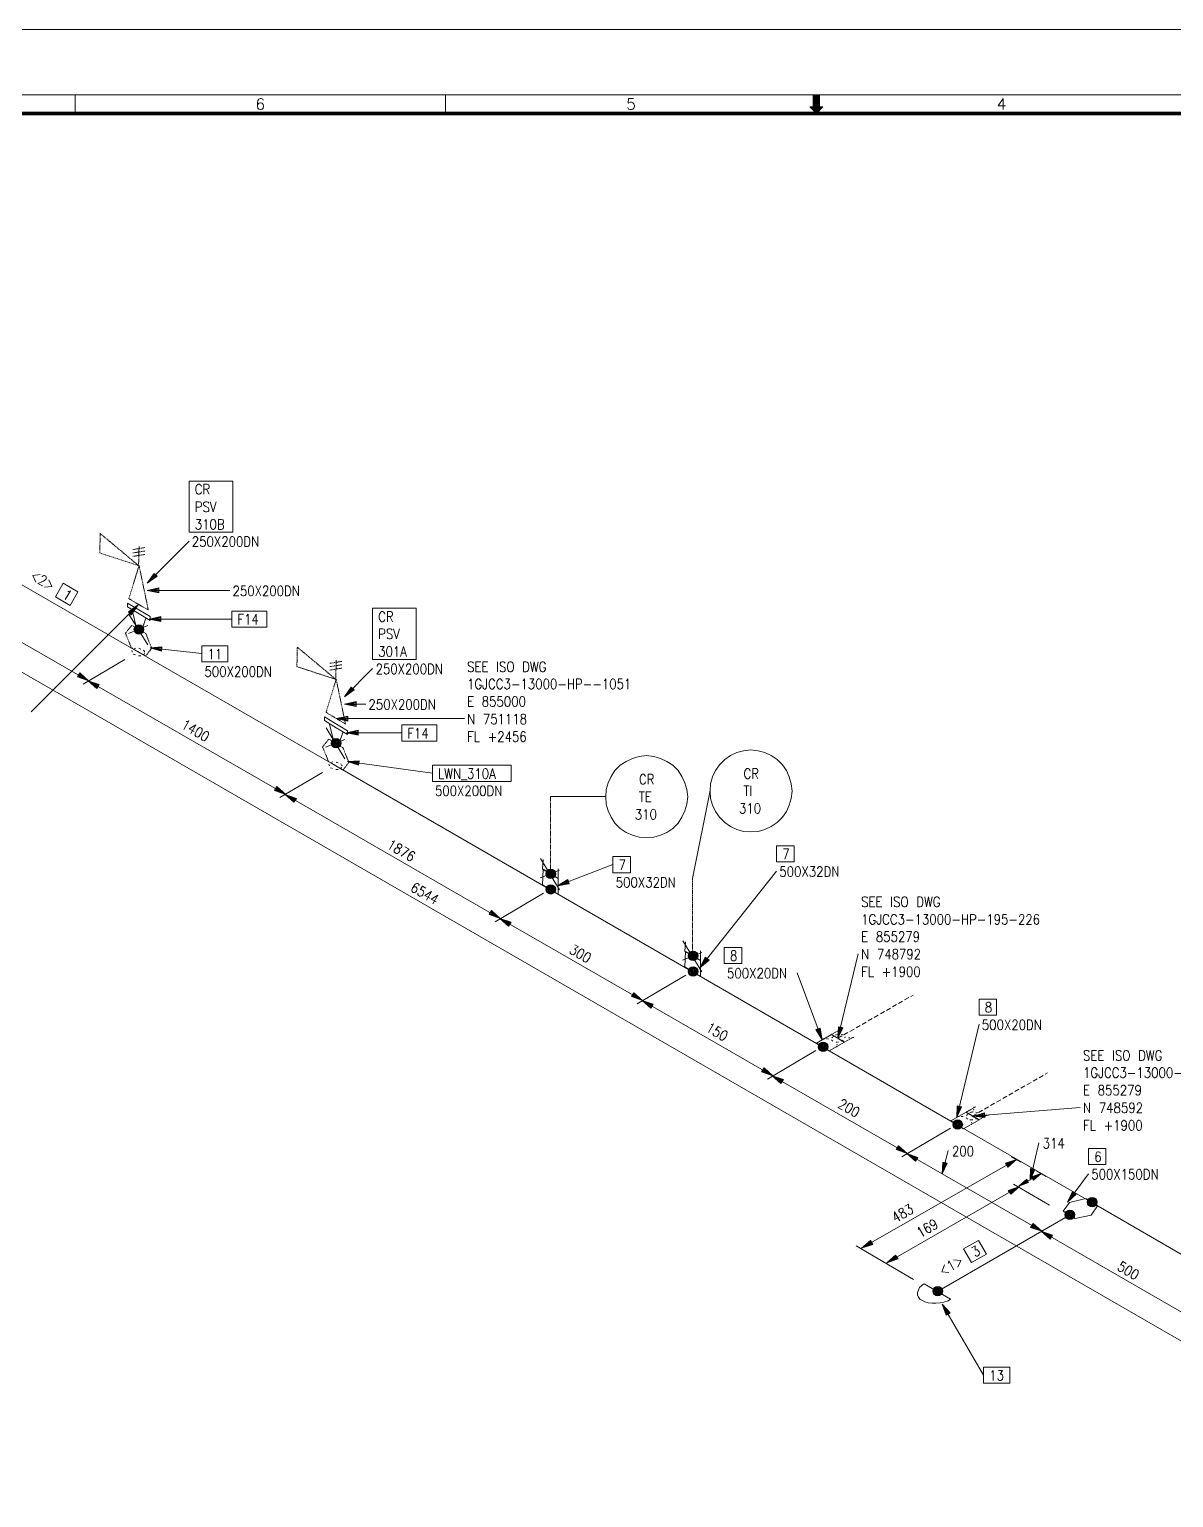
# Model space of a CAD drawing. Extents: x 0 to 841, y 0 to 594.
# Drawn here: x 209.8 to 516.2, y 201.1 to 594 of the extents above; entities that cross this region are included whole.
import ezdxf
from ezdxf.enums import TextEntityAlignment as Align

# ---------------------------------------------------------------- set-up
doc = ezdxf.new("R2010")
doc.units = 0
doc.header["$MEASUREMENT"] = 0
doc.linetypes.add('HIDDEN', pattern=[0.375, 0.25, -0.125])
for name, color, linetype, lineweight in [('3', 7, 'Continuous', 5), ('4', 7, 'Continuous', 5), ('T-TEXT1', 7, 'Continuous', 5)]:
    doc.layers.add(name, color=color, linetype=linetype, lineweight=lineweight)
doc.styles.add('ROMANS', font='ROMANS')
doc.styles.add('TXT', font='txt.shx')

msp = doc.modelspace()

# ---------------------------------------------------------------- linework, layer by layer
at = {"layer": '4', "color": 2, "linetype": 'HIDDEN', "lineweight": 0}
for p, q in [((235.54, 432.45), (237.24, 434.54)), ((237.1, 428.55), (235.54, 432.45)), ((237.24, 434.54), (241, 432.32)), ((241, 432.32), (242.56, 428.43)), ((239.05, 427.39), (237.1, 428.55)), ((238.28, 428.43), (237.62, 428.16)), ((239.7, 428.16), (239.05, 428.43)), ((242.56, 428.43), (241, 426.34)), ((237.24, 427.77), (237.36, 427.39)), ((237.62, 426.86), (238.28, 426.6)), ((241, 426.34), (239.05, 427.39)), ((239.05, 426.34), (239.7, 426.34)), ((240.74, 427.39), (240.35, 427.9)), ((240.35, 426.6), (240.61, 426.99)), ((288.32, 402.04), (290.01, 404.11)), ((289.89, 398.14), (288.32, 402.04)), ((290.01, 404.11), (293.79, 401.77)), ((293.79, 401.77), (295.34, 397.88)), ((291.84, 396.96), (289.89, 398.14)), ((290.01, 397.35), (290.14, 396.96)), ((291.05, 398), (290.4, 397.74)), ((292.49, 397.74), (291.84, 398)), ((293.79, 395.79), (291.84, 396.96)), ((293.52, 396.96), (293.14, 397.49)), ((295.34, 397.88), (293.79, 395.79)), ((290.4, 396.44), (291.05, 396.19)), ((291.84, 395.93), (292.49, 395.93)), ((293.14, 396.19), (293.39, 396.57))]:
    msp.add_line(p, q, dxfattribs=at)
at = {"layer": 'CONT', "color": 2, "linetype": 'HIDDEN', "lineweight": 0, "ltscale": 5}
for p, q in [((426.25, 324.04), (446.4, 335.6)), ((462.26, 303.24), (482.41, 314.8))]:
    msp.add_line(p, q, dxfattribs=at)
at = {"layer": 'DIM', "color": 2, "linetype": 'Continuous', "lineweight": 0}
for p, q in [((165.6, 446.36), (558.2, 219.9)), ((182.38, 444.54), (225.66, 419.71)), ((241.39, 443.89), (263.49, 443.89)), ((241.91, 436.23), (264.01, 436.23)), ((224.24, 418.8), (235.41, 425.44)), ((225.54, 419.71), (278.44, 389.29)), ((294.18, 413.48), (299.89, 413.48)), ((291.96, 409.57), (326.29, 409.57)), ((294.69, 405.8), (309.51, 405.8)), ((276.89, 388.51), (288.32, 395.14)), ((278.31, 389.29), (335.9, 356.14)), ((349.29, 388.77), (364.11, 388.77)), ((334.48, 355.24), (347.48, 362.9)), ((335.77, 356.14), (373.99, 334.18)), ((372.56, 333.26), (385.56, 340.94)), ((373.86, 334.18), (408.84, 314.02)), ((407.4, 313.11), (420.4, 320.79)), ((408.7, 314.02), (444.84, 293.23)), ((443.41, 292.31), (456.41, 299.99)), ((432.62, 267.88), (474.09, 291.66)), ((444.71, 293.23), (480.85, 272.43)), ((474.74, 284.51), (480.73, 287.89)), ((439.39, 263.98), (474.88, 284.39)), ((473.31, 285.04), (482.94, 279.44)), ((480.73, 272.43), (522.45, 248.38)), ((431.19, 268.52), (446.54, 259.55)), ((454.2, 252.93), (465.25, 233.94))]:
    msp.add_line(p, q, dxfattribs=at)
at = {"layer": 'DIM', "color": 2, "linetype": 'HIDDEN', "lineweight": 0}
for p, q in [((426.64, 326.5), (426.64, 326.24)), ((422.23, 323.9), (422.74, 323.9)), ((423.26, 323.9), (423.79, 323.9)), ((426.39, 322.99), (425.6, 322.99)), ((429.5, 324.16), (428.99, 324.16)), ((425.99, 321.69), (425.99, 321.95)), ((458.24, 303.1), (458.75, 303.1)), ((459.27, 303.1), (459.79, 303.1)), ((462.65, 305.7), (462.65, 305.44)), ((465.51, 303.36), (464.99, 303.36)), ((462.39, 302.19), (461.61, 302.19)), ((462, 300.89), (462, 301.15))]:
    msp.add_line(p, q, dxfattribs=at)
at = {"layer": 'G1', "color": 2, "linetype": 'HIDDEN', "lineweight": 0}
for p, q in [((228.79, 459.1), (228.65, 453.9)), ((239.05, 450.52), (228.79, 459.1)), ((228.65, 453.9), (239.05, 450.52)), ((236.45, 441.69), (239.19, 450.52)), ((239.19, 450.52), (241.65, 438.69)), ((239.05, 440.12), (236.45, 441.69)), ((241.65, 438.69), (239.05, 440.12)), ((281.56, 428.69), (281.44, 423.49)), ((291.84, 420.1), (281.56, 428.69)), ((281.44, 423.49), (291.84, 420.1)), ((289.24, 411.26), (291.96, 420.1)), ((291.96, 420.1), (294.44, 408.14)), ((291.84, 409.7), (289.24, 411.26)), ((294.44, 408.14), (291.84, 409.7)), ((427.16, 326.5), (424.56, 325.07)), ((424.56, 325.07), (427.94, 322.99)), ((424.95, 323.25), (424.56, 323.64)), ((424.69, 324.16), (425.09, 324.55)), ((425.6, 324.94), (426.51, 325.2)), ((425.99, 322.21), (426.12, 322.48)), ((426.64, 325.85), (426.51, 325.59)), ((427.16, 325.07), (427.69, 324.94)), ((427.69, 323.51), (427.16, 323.25)), ((427.94, 322.99), (430.54, 324.43)), ((428.2, 324.43), (428.07, 324.04)), ((430.54, 324.29), (429.89, 324.16)), ((463.18, 305.7), (460.57, 304.27)), ((460.57, 304.27), (463.95, 302.19)), ((460.96, 302.45), (460.57, 302.84)), ((460.7, 303.36), (461.09, 303.75)), ((461.61, 304.14), (462.52, 304.4)), ((462.65, 305.05), (462.52, 304.79)), ((463.18, 304.27), (463.69, 304.14)), ((463.69, 302.71), (463.18, 302.45)), ((463.95, 302.19), (466.55, 303.62)), ((464.21, 303.62), (464.09, 303.24)), ((466.55, 303.49), (465.9, 303.36)), ((462, 301.41), (462.14, 301.68))]:
    msp.add_line(p, q, dxfattribs=at)
at = {"layer": 'G1', "color": 2, "linetype": 'Continuous', "lineweight": 0}
for p, q in [((241.39, 445.84), (252.57, 457.02)), ((238.93, 439.99), (210.32, 411.39)), ((242.18, 428.55), (255.95, 426.99)), ((294.18, 415.43), (301.71, 422.96)), ((294.95, 398.14), (317.7, 395.01)), ((387.39, 366.8), (392.06, 390.34)), ((351.24, 364.85), (366.06, 370.57)), ((389.34, 342.89), (409.87, 368.75)), ((426.25, 324.04), (431.71, 346.65)), ((422.09, 323.64), (415.34, 341.59)), ((458.1, 302.84), (464.09, 327.8)), ((462.52, 303.24), (491.12, 305.57)), ((477.74, 286.07), (480.07, 296.09)), ((454.2, 287.76), (455.76, 294)), ((472.66, 292.31), (475.26, 290.89)), ((479.42, 288.54), (482.02, 287.11)), ((487.74, 280.23), (493.34, 287.76)), ((479.42, 271.64), (482.02, 273.07))]:
    msp.add_line(p, q, dxfattribs=at)
at = {"layer": 'PIPE', "color": 1, "linetype": 'Continuous', "lineweight": 0}
for p, q in [((239.05, 427.39), (195.89, 452.21)), ((291.84, 396.96), (239.05, 427.39)), ((349.29, 363.81), (291.84, 396.96)), ((387.39, 341.84), (349.29, 363.81)), ((422.23, 321.69), (387.39, 341.84)), ((458.24, 300.89), (422.23, 321.69)), ((494.24, 280.09), (458.24, 300.89)), ((535.84, 256.04), (494.24, 280.09)), ((488.26, 276.71), (452.9, 256.3))]:
    msp.add_line(p, q, dxfattribs=at)
at = {"layer": 'PL16', "color": 7, "linetype": 'Continuous', "lineweight": 0}
msp.add_lwpolyline([(448.74, 257.86), (448.09, 257.34), (447.84, 256.69), (447.57, 256.04), (447.57, 255.39), (447.84, 254.74), (448.23, 254.22), (448.74, 253.96), (449.52, 253.57), (450.44, 253.31), (451.48, 253.19), (452.51, 253.19), (453.69, 253.31), (454.59, 253.44), (455.76, 253.84), (456.41, 254.22)], dxfattribs=at)
at = {"layer": 'PL3', "color": 2, "linetype": 'Continuous', "lineweight": 0}
for points in [[(243.86, 447.79), (241.39, 445.84), (243.34, 448.31)], [(243.86, 447.93), (241.39, 445.84), (243.47, 448.31)], [(243.74, 447.93), (241.39, 445.84), (243.47, 448.19)], [(244.51, 443.37), (241.39, 443.89), (244.51, 444.41)], [(244.51, 443.64), (241.39, 443.89), (244.51, 444.29)], [(244.51, 443.76), (241.39, 443.89), (244.51, 444.02)], [(236.45, 438.04), (238.93, 439.99), (236.97, 437.52)], [(236.59, 438.04), (238.93, 439.99), (236.97, 437.65)], [(236.59, 437.91), (238.93, 439.99), (236.84, 437.65)], [(245.04, 435.7), (241.91, 436.23), (245.04, 436.74)], [(245.04, 435.96), (241.91, 436.23), (245.04, 436.61)], [(245.04, 436.09), (241.91, 436.23), (245.04, 436.35)], [(245.16, 427.77), (242.18, 428.55), (245.29, 428.69)], [(245.16, 427.9), (242.18, 428.55), (245.29, 428.55)], [(245.16, 428.04), (242.18, 428.55), (245.29, 428.43)], [(223.19, 421.66), (225.66, 419.71), (222.8, 420.89)], [(223.19, 421.54), (225.66, 419.71), (222.8, 421.01)], [(223.06, 421.4), (225.66, 419.71), (222.94, 421.14)], [(228, 417.76), (225.54, 419.71), (228.39, 418.54)], [(228, 417.89), (225.54, 419.71), (228.39, 418.41)], [(228.14, 418.02), (225.54, 419.71), (228.26, 418.29)], [(296.64, 417.38), (294.18, 415.43), (296.12, 417.89)], [(296.64, 417.5), (294.18, 415.43), (296.25, 417.89)], [(296.51, 417.5), (294.18, 415.43), (296.25, 417.76)], [(297.29, 412.95), (294.18, 413.48), (297.29, 413.99)], [(297.29, 413.21), (294.18, 413.48), (297.29, 413.86)], [(297.29, 413.34), (294.18, 413.48), (297.29, 413.6)], [(295.09, 409.05), (291.96, 409.57), (295.09, 410.09)], [(295.09, 409.31), (291.96, 409.57), (295.09, 409.96)], [(295.09, 409.44), (291.96, 409.57), (295.09, 409.7)], [(297.81, 405.29), (294.69, 405.8), (297.81, 406.32)], [(297.81, 405.54), (294.69, 405.8), (297.81, 406.19)], [(297.81, 405.68), (294.69, 405.8), (297.81, 405.94)], [(297.94, 397.23), (294.95, 398.14), (298.07, 398.14)], [(297.94, 397.35), (294.95, 398.14), (298.07, 398)], [(297.94, 397.49), (294.95, 398.14), (298.07, 397.88)], [(275.98, 391.24), (278.44, 389.29), (275.59, 390.46)], [(275.98, 391.11), (278.44, 389.29), (275.59, 390.59)], [(275.84, 390.99), (278.44, 389.29), (275.71, 390.73)], [(280.79, 387.34), (278.31, 389.29), (281.18, 388.12)], [(280.79, 387.48), (278.31, 389.29), (281.18, 387.99)], [(280.91, 387.6), (278.31, 389.29), (281.04, 387.86)], [(354.36, 365.5), (351.24, 364.85), (353.98, 366.41)], [(354.24, 365.64), (351.24, 364.85), (354.1, 366.29)], [(354.24, 365.76), (351.24, 364.85), (354.1, 366.15)], [(333.44, 358.09), (335.9, 356.14), (333.04, 357.31)], [(333.44, 357.96), (335.9, 356.14), (333.04, 357.44)], [(333.3, 357.84), (335.9, 356.14), (333.18, 357.58)], [(338.24, 354.19), (335.77, 356.14), (338.64, 354.98)], [(338.24, 354.32), (335.77, 356.14), (338.64, 354.84)], [(338.38, 354.45), (335.77, 356.14), (338.5, 354.71)], [(391.68, 345.09), (389.34, 342.89), (390.89, 345.61)], [(391.54, 345.23), (389.34, 342.89), (391.02, 345.61)], [(391.41, 345.23), (389.34, 342.89), (391.15, 345.49)], [(371.53, 336.12), (373.99, 334.18), (371.14, 335.34)], [(371.53, 335.99), (373.99, 334.18), (371.14, 335.48)], [(371.39, 335.86), (373.99, 334.18), (371.26, 335.6)], [(376.34, 332.23), (373.86, 334.18), (376.73, 333)], [(376.34, 332.35), (373.86, 334.18), (376.73, 332.88)], [(376.46, 332.49), (373.86, 334.18), (376.59, 332.74)], [(421.44, 326.76), (422.09, 323.64), (420.54, 326.38)], [(421.31, 326.64), (422.09, 323.64), (420.66, 326.5)], [(421.19, 326.64), (422.09, 323.64), (420.79, 326.5)], [(427.43, 326.89), (426.25, 324.04), (426.51, 327.15)], [(427.29, 327.02), (426.25, 324.04), (426.64, 327.15)], [(427.16, 327.02), (426.25, 324.04), (426.77, 327.02)], [(406.36, 315.98), (408.84, 314.02), (405.98, 315.19)], [(406.36, 315.84), (408.84, 314.02), (405.98, 315.32)], [(406.24, 315.71), (408.84, 314.02), (406.1, 315.45)], [(411.17, 312.08), (408.7, 314.02), (411.56, 312.85)], [(411.17, 312.2), (408.7, 314.02), (411.56, 312.73)], [(411.3, 312.34), (408.7, 314.02), (411.44, 312.59)], [(459.27, 305.7), (458.1, 302.84), (458.36, 305.96)], [(459.14, 305.84), (458.1, 302.84), (458.49, 305.96)], [(459.01, 305.84), (458.1, 302.84), (458.62, 305.84)], [(465.64, 302.98), (462.52, 303.24), (465.51, 304.01)], [(465.64, 303.24), (462.52, 303.24), (465.51, 303.89)], [(465.64, 303.36), (462.52, 303.24), (465.51, 303.62)], [(442.38, 295.18), (444.84, 293.23), (441.99, 294.39)], [(442.38, 295.04), (444.84, 293.23), (441.99, 294.53)], [(442.24, 294.91), (444.84, 293.23), (442.11, 294.65)], [(447.19, 291.27), (444.71, 293.23), (447.57, 292.05)], [(447.19, 291.4), (444.71, 293.23), (447.57, 291.93)], [(447.31, 291.54), (444.71, 293.23), (447.44, 291.79)], [(455.37, 290.62), (454.2, 287.76), (454.46, 290.89)], [(455.24, 290.75), (454.2, 287.76), (454.59, 290.89)], [(455.11, 290.75), (454.2, 287.76), (454.73, 290.75)], [(471.24, 290.49), (474.09, 291.66), (471.62, 289.71)], [(471.24, 290.36), (474.09, 291.66), (471.62, 289.84)], [(471.36, 290.24), (474.09, 291.66), (471.49, 289.98)], [(478.9, 288.94), (477.74, 286.07), (477.99, 289.19)], [(478.77, 289.06), (477.74, 286.07), (478.12, 289.19)], [(478.64, 289.06), (477.74, 286.07), (478.25, 289.06)], [(478.25, 286.85), (480.73, 287.89), (478.64, 286.2)], [(478.25, 286.73), (480.73, 287.89), (478.51, 286.34)], [(478.39, 286.59), (480.73, 287.89), (478.51, 286.46)], [(472.01, 283.21), (474.88, 284.39), (472.4, 282.44)], [(472.01, 283.09), (474.88, 284.39), (472.4, 282.56)], [(472.14, 282.95), (474.88, 284.39), (472.27, 282.69)], [(477.34, 285.55), (474.74, 284.51), (476.95, 286.2)], [(477.21, 285.69), (474.74, 284.51), (476.95, 286.07)], [(477.21, 285.81), (474.74, 284.51), (477.09, 285.94)], [(489.95, 282.44), (487.74, 280.23), (489.18, 282.95)], [(489.82, 282.56), (487.74, 280.23), (489.3, 282.95)], [(489.69, 282.56), (487.74, 280.23), (489.44, 282.82)], [(478.39, 274.38), (480.85, 272.43), (477.99, 273.59)], [(478.39, 274.24), (480.85, 272.43), (477.99, 273.73)], [(478.25, 274.11), (480.85, 272.43), (478.12, 273.85)], [(483.19, 270.48), (480.73, 272.43), (483.59, 271.25)], [(483.19, 270.6), (480.73, 272.43), (483.59, 271.12)], [(483.32, 270.74), (480.73, 272.43), (483.45, 270.99)], [(435.49, 269.04), (432.62, 267.88), (435.09, 269.82)], [(435.49, 269.18), (432.62, 267.88), (435.09, 269.69)], [(435.35, 269.3), (432.62, 267.88), (435.23, 269.56)], [(442.24, 265.14), (439.39, 263.98), (441.85, 265.93)], [(442.24, 265.28), (439.39, 263.98), (441.85, 265.79)], [(442.11, 265.4), (439.39, 263.98), (441.99, 265.66)], [(455.37, 250.06), (454.2, 252.93), (456.15, 250.45)], [(455.5, 250.06), (454.2, 252.93), (456.02, 250.45)], [(455.64, 250.19), (454.2, 252.93), (455.89, 250.32)]]:
    msp.add_lwpolyline(points, dxfattribs=at)
at = {"layer": 'PL37', "color": 7, "linetype": 'Continuous', "lineweight": 0}
for points in [[(402.99, 401.25), (404.94, 400.99), (406.75, 400.48), (408.44, 399.69), (410, 398.65), (411.44, 397.23), (412.48, 395.66), (413.25, 393.98), (413.77, 392.15), (414.04, 390.2), (413.77, 388.25), (413.25, 386.44), (412.48, 384.74), (411.44, 383.19), (410, 381.75), (408.44, 380.71), (406.75, 379.94), (404.94, 379.41), (402.99, 379.29), (401.04, 379.41), (399.21, 379.94), (397.52, 380.71), (395.96, 381.75), (394.54, 383.19), (393.49, 384.74), (392.71, 386.44), (392.19, 388.25), (392.06, 390.2), (392.19, 392.15), (392.71, 393.98), (393.49, 395.66), (394.54, 397.23), (395.96, 398.65), (397.52, 399.69), (399.21, 400.48), (401.04, 400.99), (402.99, 401.25)], [(375.04, 399.69), (376.99, 399.44), (378.8, 398.91), (380.49, 398.14), (382.05, 397.09), (383.49, 395.66), (384.52, 394.1), (385.3, 392.41), (385.82, 390.59), (386.09, 388.64), (385.82, 386.69), (385.3, 384.88), (384.52, 383.19), (383.49, 381.62), (382.05, 380.19), (380.49, 379.15), (378.8, 378.38), (376.99, 377.85), (375.04, 377.73), (373.09, 377.85), (371.26, 378.38), (369.57, 379.15), (368.01, 380.19), (366.59, 381.62), (365.54, 383.19), (364.76, 384.88), (364.24, 386.69), (364.11, 388.64), (364.24, 390.59), (364.76, 392.41), (365.54, 394.1), (366.59, 395.66), (368.01, 397.09), (369.57, 398.14), (371.26, 398.91), (373.09, 399.44), (375.04, 399.69)]]:
    msp.add_lwpolyline(points, dxfattribs=at)
at = {"layer": 'PL4', "color": 7, "linetype": 'Continuous', "lineweight": 0}
msp.add_lwpolyline([(18.61, 576.49), (822.39, 576.49), (822.39, 17.51), (18.61, 17.51)], close=True, dxfattribs=at)
for points in [[(243.99, 447.66), (241.39, 445.84), (243.21, 448.44), (243.99, 447.66)], [(244.51, 443.24), (241.39, 443.89), (244.51, 444.54), (244.51, 443.24)], [(236.32, 438.18), (238.93, 439.99), (237.1, 437.39), (236.32, 438.18)], [(237.36, 438.56), (238.54, 433.75), (239.84, 432.98), (241, 436.49)], [(245.04, 435.57), (241.91, 436.23), (245.04, 436.88), (245.04, 435.57)], [(245.16, 427.64), (242.18, 428.55), (245.29, 428.81), (245.16, 427.64)], [(223.32, 421.79), (225.66, 419.71), (222.68, 420.75), (223.32, 421.79)], [(227.88, 417.64), (225.54, 419.71), (228.53, 418.67), (227.88, 417.64)], [(296.77, 417.24), (294.18, 415.43), (295.99, 418.02), (296.77, 417.24)], [(297.29, 412.82), (294.18, 413.48), (297.29, 414.12), (297.29, 412.82)], [(295.09, 408.92), (291.96, 409.57), (295.09, 410.23), (295.09, 408.92)], [(290.14, 408.14), (291.31, 403.34), (292.61, 402.55), (293.79, 406.06)], [(297.81, 405.15), (294.69, 405.8), (297.81, 406.45), (297.81, 405.15)], [(297.94, 397.09), (294.95, 398.14), (298.07, 398.26), (297.94, 397.09)], [(276.1, 391.38), (278.44, 389.29), (275.45, 390.34), (276.1, 391.38)], [(280.65, 387.21), (278.31, 389.29), (281.3, 388.25), (280.65, 387.21)], [(347.34, 371.88), (347.21, 369.27), (351.38, 366.8), (351.38, 369.4)], [(354.36, 365.38), (351.24, 364.85), (353.98, 366.54), (354.36, 365.38)], [(333.56, 358.23), (335.9, 356.14), (332.91, 357.19), (333.56, 358.23)], [(338.11, 354.06), (335.77, 356.14), (338.76, 355.1), (338.11, 354.06)], [(385.44, 349.9), (385.3, 347.3), (389.46, 344.84), (389.46, 347.44)], [(391.8, 344.96), (389.34, 342.89), (390.76, 345.74), (391.8, 344.96)], [(371.65, 336.25), (373.99, 334.18), (371, 335.21), (371.65, 336.25)], [(376.2, 332.09), (373.86, 334.18), (376.85, 333.14), (376.2, 332.09)], [(421.57, 326.76), (422.09, 323.64), (420.4, 326.38), (421.57, 326.76)], [(427.55, 326.89), (426.25, 324.04), (426.39, 327.15), (427.55, 326.89)], [(406.49, 316.1), (408.84, 314.02), (405.84, 315.06), (406.49, 316.1)], [(411.04, 311.94), (408.7, 314.02), (411.69, 312.99), (411.04, 311.94)], [(459.4, 305.7), (458.1, 302.84), (458.24, 305.96), (459.4, 305.7)], [(465.64, 302.84), (462.52, 303.24), (465.51, 304.14), (465.64, 302.84)], [(442.5, 295.3), (444.84, 293.23), (441.85, 294.26), (442.5, 295.3)], [(447.05, 291.14), (444.71, 293.23), (447.7, 292.19), (447.05, 291.14)], [(455.5, 290.62), (454.2, 287.76), (454.34, 290.89), (455.5, 290.62)], [(471.1, 290.62), (474.09, 291.66), (471.75, 289.59), (471.1, 290.62)], [(479.04, 288.94), (477.74, 286.07), (477.86, 289.19), (479.04, 288.94)], [(478.12, 286.99), (480.73, 287.89), (478.64, 286.07), (478.12, 286.99)], [(471.89, 283.34), (474.88, 284.39), (472.54, 282.3), (471.89, 283.34)], [(477.34, 285.43), (474.74, 284.51), (476.82, 286.34), (477.34, 285.43)], [(490.09, 282.3), (487.74, 280.23), (489.04, 283.09), (490.09, 282.3)], [(478.51, 274.5), (480.85, 272.43), (477.86, 273.46), (478.51, 274.5)], [(483.06, 270.34), (480.73, 272.43), (483.71, 271.39), (483.06, 270.34)], [(435.61, 268.91), (432.62, 267.88), (434.96, 269.95), (435.61, 268.91)], [(442.38, 265.01), (439.39, 263.98), (441.73, 266.05), (442.38, 265.01)], [(455.24, 249.94), (454.2, 252.93), (456.29, 250.59), (455.24, 249.94)]]:
    msp.add_lwpolyline(points, dxfattribs=at)
at = {"layer": 'PL5', "color": 7, "linetype": 'Continuous', "lineweight": 0}
for points in [[(252.57, 459.49), (264.27, 459.49), (264.27, 473.14), (252.57, 473.14), (252.57, 459.49)], [(216.82, 442.2), (220.72, 439.86), (222.8, 443.5), (218.9, 445.84), (216.82, 442.2)], [(264.01, 434.01), (273.38, 434.01), (273.38, 438.3), (264.01, 438.3), (264.01, 434.01)], [(301.71, 425.44), (313.41, 425.44), (313.41, 439.09), (301.71, 439.09), (301.71, 425.44)], [(255.95, 424.79), (262.98, 424.79), (262.98, 429.07), (255.95, 429.07), (255.95, 424.79)], [(309.51, 403.59), (318.88, 403.59), (318.88, 407.89), (309.51, 407.89), (309.51, 403.59)], [(317.7, 392.8), (338.76, 392.8), (338.76, 397.09), (317.7, 397.09), (317.7, 392.8)], [(409.87, 371.23), (414.55, 371.23), (414.55, 375.51), (409.87, 375.51), (409.87, 371.23)], [(366.06, 368.36), (370.74, 368.36), (370.74, 372.65), (366.06, 372.65), (366.06, 368.36)], [(395.84, 344.05), (400.51, 344.05), (400.51, 348.34), (395.84, 348.34), (395.84, 344.05)], [(464.09, 330.27), (468.76, 330.27), (468.76, 334.56), (464.09, 334.56), (464.09, 330.27)], [(493.34, 290.24), (498.01, 290.24), (498.01, 294.53), (493.34, 294.53), (493.34, 290.24)], [(462, 264.1), (466.04, 266.31), (463.95, 269.95), (459.93, 267.74), (462, 264.1)], [(465.25, 231.74), (472.27, 231.74), (472.27, 236.03), (465.25, 236.03), (465.25, 231.74)]]:
    msp.add_lwpolyline(points, dxfattribs=at)
at = {"layer": 'PL6', "color": 7, "linetype": 'Continuous', "lineweight": 0}
msp.add_lwpolyline([(422.23, 321.69), (420.54, 322.74), (424.56, 325.07), (428.07, 322.99), (423.91, 320.65), (422.23, 321.69)], dxfattribs=at)
at = {"layer": 'REDU', "color": 2, "linetype": 'Continuous', "lineweight": 0}
for points in [[(239.19, 437.65), (236.06, 439.48), (236.06, 440.51), (242.18, 436.88), (242.18, 435.84), (239.19, 437.65)], [(291.96, 407.1), (288.84, 409.05), (288.84, 410.09), (294.95, 406.32), (294.95, 405.29), (291.96, 407.1)], [(349.29, 363.81), (347.21, 365.11), (347.34, 369.27), (351.38, 366.8), (351.38, 362.64), (349.29, 363.81)], [(387.39, 341.84), (385.3, 343.14), (385.44, 347.3), (389.46, 344.84), (389.46, 340.68), (387.39, 341.84)], [(458.24, 300.89), (456.54, 301.94), (460.57, 304.27), (464.09, 302.19), (459.93, 299.85), (458.24, 300.89)]]:
    msp.add_lwpolyline(points, dxfattribs=at)
at = {"layer": 'spoolno', "color": 7, "linetype": 'Continuous', "lineweight": 0}
msp.add_lwpolyline([(0, 0), (841, 0), (841, 594), (0, 594), (0, 0)], dxfattribs=at)
at = {"layer": 'spoolno', "color": 7, "linetype": 'Continuous', "lineweight": 0, "const_width": 0.991}
msp.add_lwpolyline([(23.57, 571.52), (817.42, 571.52), (817.42, 22.48), (23.57, 22.48), (23.57, 571.52)], dxfattribs=at)
at = {"layer": 'T-TEXT1', "color": 7, "linetype": 'Continuous', "lineweight": 0}
for p, q in [((222.04, 571.52), (222.04, 576.49)), ((321.26, 571.52), (321.26, 576.49)), ((419.64, 576.49), (419.64, 573.25)), ((420.5, 571.52), (420.5, 576.49)), ((421.36, 576.49), (421.36, 573.25)), ((418.77, 573.25), (420.5, 571.52)), ((418.77, 573.25), (419.64, 573.25)), ((422.23, 573.25), (420.5, 571.52)), ((421.36, 573.25), (422.23, 573.25))]:
    msp.add_line(p, q, dxfattribs=at)
at = {"layer": 'T-TEXT1', "color": 2, "linetype": 'HIDDEN', "lineweight": 0}
for p, q in [((239.05, 450.52), (239.19, 455.73)), ((237.49, 454.81), (240.74, 455.34)), ((237.49, 453.9), (240.74, 454.42)), ((237.49, 452.99), (240.74, 453.51)), ((290.28, 424.39), (293.52, 424.91)), ((291.84, 420.1), (291.96, 425.3)), ((290.28, 423.49), (293.52, 424)), ((290.28, 422.57), (293.52, 423.09)), ((349.29, 367.98), (349.29, 388.77)), ((387.39, 346), (387.39, 366.8))]:
    msp.add_line(p, q, dxfattribs=at)
at = {"layer": 'T-TEXT1', "color": 2, "linetype": 'Continuous', "lineweight": 0}
for p, q in [((241.53, 429.34), (236.45, 437.52)), ((236.32, 432.32), (241.53, 434.54)), ((294.3, 398.79), (289.24, 407.1)), ((289.1, 401.9), (294.3, 403.99)), ((351.76, 363.81), (346.69, 372.14)), ((346.56, 366.94), (351.76, 369.01)), ((389.85, 341.84), (384.79, 350.16)), ((384.65, 344.96), (389.85, 347.04)), ((449.39, 258.39), (448.61, 257.86)), ((449.39, 258.39), (456.41, 254.22))]:
    msp.add_line(p, q, dxfattribs=at)
at = {"layer": 'T-TEXT1', "color": 7, "linetype": 'Continuous', "lineweight": 0}
for points in [[(419.64, 576.49), (419.64, 573.25), (421.36, 576.49), (421.36, 573.25)], [(418.77, 573.25), (420.5, 571.52), (422.23, 573.25)]]:
    msp.add_solid(points, dxfattribs=at)
at = {"layer": 'WELD', "color": 2}
for centre, radius in [((239.16, 433.45), 1.25), ((239.16, 433.45), 1), ((239.16, 433.45), 0.75), ((239.16, 433.45), 0.5), ((239.16, 433.45), 0.25), ((291.94, 403.03), 1.25), ((291.94, 403.03), 1), ((291.94, 403.03), 0.75), ((291.94, 403.03), 0.5), ((291.94, 403.03), 0.25), ((349.4, 368.06), 1.25), ((349.4, 368.06), 1), ((349.4, 368.06), 0.75), ((349.4, 368.06), 0.5), ((349.4, 368.06), 0.25), ((349.4, 363.9), 1.25), ((349.4, 363.9), 1), ((349.4, 363.9), 0.75), ((349.4, 363.9), 0.5), ((349.4, 363.9), 0.25), ((387.49, 346.09), 1.25), ((387.49, 346.09), 1), ((387.49, 346.09), 0.75), ((387.49, 346.09), 0.5), ((387.49, 346.09), 0.25), ((387.49, 341.93), 1.25), ((387.49, 341.93), 1), ((387.49, 341.93), 0.75), ((387.49, 341.93), 0.5), ((387.49, 341.93), 0.25), ((422.33, 321.78), 1.25), ((422.33, 321.78), 1), ((422.33, 321.78), 0.75), ((422.33, 321.78), 0.5), ((422.33, 321.78), 0.25), ((458.34, 300.98), 1.25), ((458.34, 300.98), 1), ((458.34, 300.98), 0.75), ((458.34, 300.98), 0.5), ((458.34, 300.98), 0.25), ((494.35, 280.18), 1.25), ((494.35, 280.18), 1), ((494.35, 280.18), 0.75), ((494.35, 280.18), 0.5), ((494.35, 280.18), 0.25), ((488.37, 276.8), 1.25), ((488.37, 276.8), 1), ((488.37, 276.8), 0.75), ((488.37, 276.8), 0.5), ((488.37, 276.8), 0.25), ((453.01, 256.39), 1.25), ((453.01, 256.39), 1), ((453.01, 256.39), 0.75), ((453.01, 256.39), 0.5), ((453.01, 256.39), 0.25)]:
    msp.add_circle(centre, radius, dxfattribs=at)
at = {"layer": 'WOLET', "color": 2, "linetype": 'Continuous', "lineweight": 0}
msp.add_lwpolyline([(494.24, 280.09), (492.69, 281.14), (488.26, 280.09), (486.57, 277.75), (489.82, 275.8), (494.11, 276.71), (495.8, 279.19), (494.24, 280.09)], dxfattribs=at)

# ---------------------------------------------------------------- texts
at = {"layer": '3', "color": 2, "linetype": 'Continuous', "lineweight": 0, "style": 'TXT', "width": 0.851861}
for s, p in [('CR', (254.1, 469.6)), ('PSV', (254.1, 464.9)), ('310B', (254.1, 460.2)), ('250X200DN', (253.3, 455.6)), ('250X200DN', (264.2, 442.4)), ('CR', (303.2, 435.5)), ('PSV', (303.2, 430.9)), ('301A', (303.2, 426.2)), ('500X200DN', (256.7, 420.8)), ('250X200DN', (302.5, 421.5)), ('250X200DN', (300.6, 412)), ('E 855000', (327, 412.8)), ('N 751118', (327, 408.1)), ('LWN_310A', (319.2, 393.5)), ('CR', (373, 392)), ('CR', (401, 393.5)), ('500X200DN', (318.4, 388.9)), ('TE', (373, 387.3)), ('TI', (401, 388.9)), ('500X32DN', (410.6, 367.3)), ('500X32DN', (366.8, 364.4)), ('E 855279', (432.5, 349.9)), ('N 748792', (432.5, 345.2)), ('500X20DN', (396.6, 340.1)), ('500X20DN', (464.8, 326.3)), ('E 855279', (491.9, 308.8)), ('N 748592', (491.9, 304.1)), ('500X150DN', (494.1, 286.3))]:
    msp.add_text(s, height=2.7, dxfattribs=at).set_placement(p)
for s, rotation, p in [('1', 330, (218.5, 442)), ('1400', 330, (250.2, 407.2)), ('1876', 330, (305.3, 375.1)), ('6544', 330, (311.6, 363.6)), ('300', 330, (354.1, 347)), ('150', 330, (390.7, 326.1)), ('200', 330, (426, 305.7)), ('483', 30, (441.7, 274.6)), ('169', 30, (448.3, 270.6)), ('3', 30, (463, 265.4)), ('500', 330, (500.8, 262.2))]:
    msp.add_text(s, height=2.7, rotation=rotation, dxfattribs=at).set_placement(p)
at = {"layer": 'CP', "color": 2, "linetype": 'Continuous', "lineweight": 0, "style": 'TXT', "width": 0.851861}
for s, p in [('11', (257.5, 425.5)), ('310', (371.9, 382.6)), ('310', (399.8, 384.2)), ('7', (411.4, 372)), ('7', (367.6, 369.1)), ('8', (397.4, 344.8)), ('8', (465.6, 331)), ('200', (456.8, 292.5)), ('314', (481.1, 294.6)), ('6', (494.9, 291)), ('13', (466.8, 232.5))]:
    msp.add_text(s, height=2.7, dxfattribs=at).set_placement(p)
at = {"layer": 'FLAN', "color": 2, "linetype": 'Continuous', "lineweight": 0, "style": 'TXT', "width": 0.851861}
for s, p in [('F14', (265.5, 434.8)), ('SEE ISO DWG', (327, 422.1)), ('1GJCC3-13000-HP--1051', (327, 417.5)), ('F14', (311, 404.3)), ('FL +2456', (327, 403.4)), ('SEE ISO DWG', (432.5, 359.2)), ('1GJCC3-13000-HP-195-226', (432.5, 354.5)), ('FL +1900', (432.5, 340.5)), ('SEE ISO DWG', (491.9, 318.1)), ('1GJCC3-13000-HP-195-225', (491.9, 313.5)), ('FL +1900', (491.9, 299.4))]:
    msp.add_text(s, height=2.7, dxfattribs=at).set_placement(p)
at = {"layer": 'itemno', "color": 2, "linetype": 'Continuous', "lineweight": 0, "style": 'TXT', "width": 0.851861}
for s, rotation, p in [('<2>', 330, (209.8, 447.1)), ('<1>', 30, (454.3, 260.4))]:
    msp.add_text(s, height=2.7, rotation=rotation, dxfattribs=at).set_placement(p)
at = {"layer": 'T-TEXT1', "color": 2, "linetype": 'Continuous', "lineweight": 0, "style": 'ROMANS'}
for s, p in [('6', (271.65, 574.01)), ('5', (370.89, 574.01)), ('4', (470.11, 574.01))]:
    msp.add_text(s, height=2.97, dxfattribs=at).set_placement(p, align=Align.MIDDLE)

doc.saveas('drawing.dxf')
